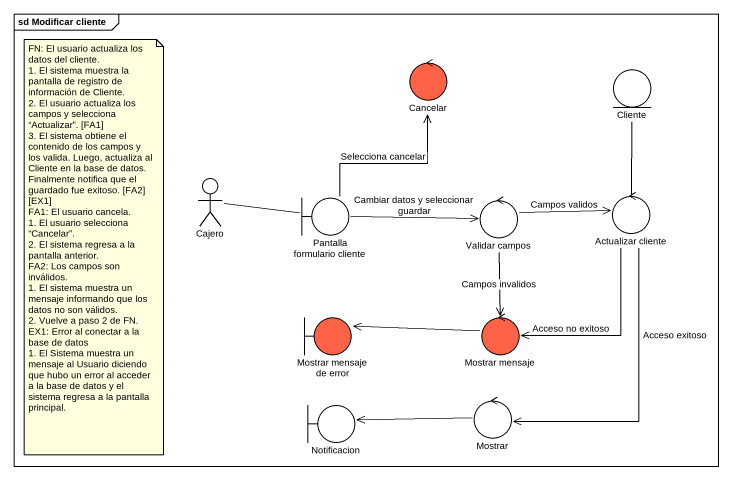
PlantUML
@startuml
mainframe sd Modificar cliente
control Cancelar #FF6347
entity Cliente
actor Cajero
boundary "Pantalla formulario cliente" as Pantalla_formulario_cliente
control "Validar campos" as Validar_campos
control "Actualizar cliente" as Actualizar_cliente
boundary "Mostrar mensaje de error" as Mostrar_mensaje_de_error #FF6347
control "Mostrar mensaje" as Mostrar_mensaje #FF6347
boundary Notificacion
control Mostrar
Cajero -right- Pantalla_formulario_cliente
Pantalla_formulario_cliente -up-> Cancelar : Selecciona cancelar
Pantalla_formulario_cliente -right-> Validar_campos : Cambiar datos y seleccionar guardar
Validar_campos -right-> Actualizar_cliente : Campos validos
Validar_campos --> Mostrar_mensaje : Campos invalidos
Actualizar_cliente -up- Cliente
Actualizar_cliente --> Mostrar_mensaje : Acceso no exitoso
Actualizar_cliente --> Mostrar : Acceso exitoso
Mostrar_mensaje -left-> Mostrar_mensaje_de_error
Mostrar -left-> Notificacion
note as N1
  FN: El usuario actualiza los datos del cliente.
  1. El sistema muestra la pantalla de registro de información de Cliente.
  2. El usuario actualiza los campos y selecciona “Actualizar”. [FA1]
  3. El sistema obtiene el contenido de los campos y los valida. Luego, actualiza al Cliente en la base de datos. Finalmente notifica que el guardado fue exitoso. [FA2] [EX1]
  FA1: El usuario cancela.
  1. El usuario selecciona “Cancelar”.
  2. El sistema regresa a la pantalla anterior.
  FA2: Los campos son inválidos.
  1. El sistema muestra un mensaje informando que los datos no son válidos.
  2. Vuelve a paso 2 de FN.
  EX1: Error al conectar a la base de datos
  1. El Sistema muestra un mensaje al Usuario diciendo que hubo un error al acceder a la base de datos y el sistema regresa a la pantalla principal.
end note
@enduml
